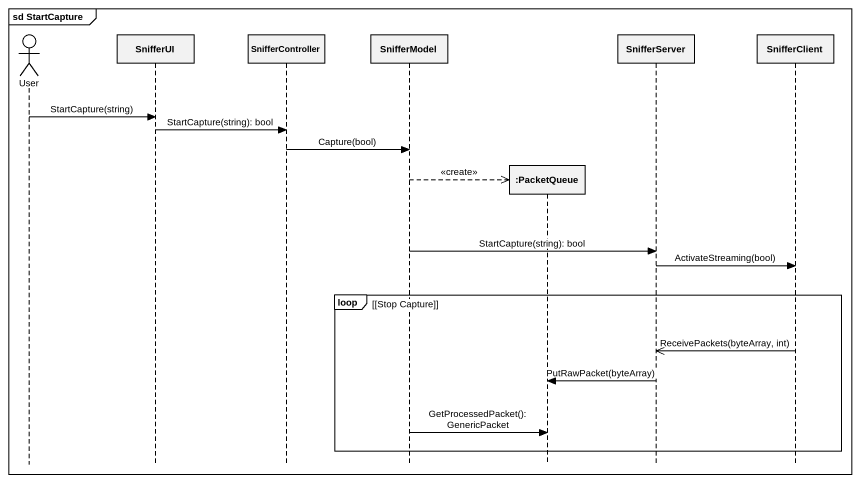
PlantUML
@startuml
mainframe sd StartCapture
hide footbox
actor User
participant SnifferUI
participant SnifferController
participant SnifferModel
participant ":PacketQueue" as PacketQueue
participant SnifferServer
participant SnifferClient

User -> SnifferUI : StartCapture(string)
SnifferUI -> SnifferController : StartCapture(string): bool
SnifferController -> SnifferModel : Capture(bool)
SnifferModel -->> PacketQueue ** : <<create>>
SnifferModel -> SnifferServer : StartCapture(string): bool
SnifferServer -> SnifferClient : ActivateStreaming(bool)
loop [Stop Capture]
  SnifferClient ->> SnifferServer : ReceivePackets(byteArray, int)
  SnifferServer -> PacketQueue : PutRawPacket(byteArray)
  SnifferModel -> PacketQueue : GetProcessedPacket(): GenericPacket
end
@enduml
